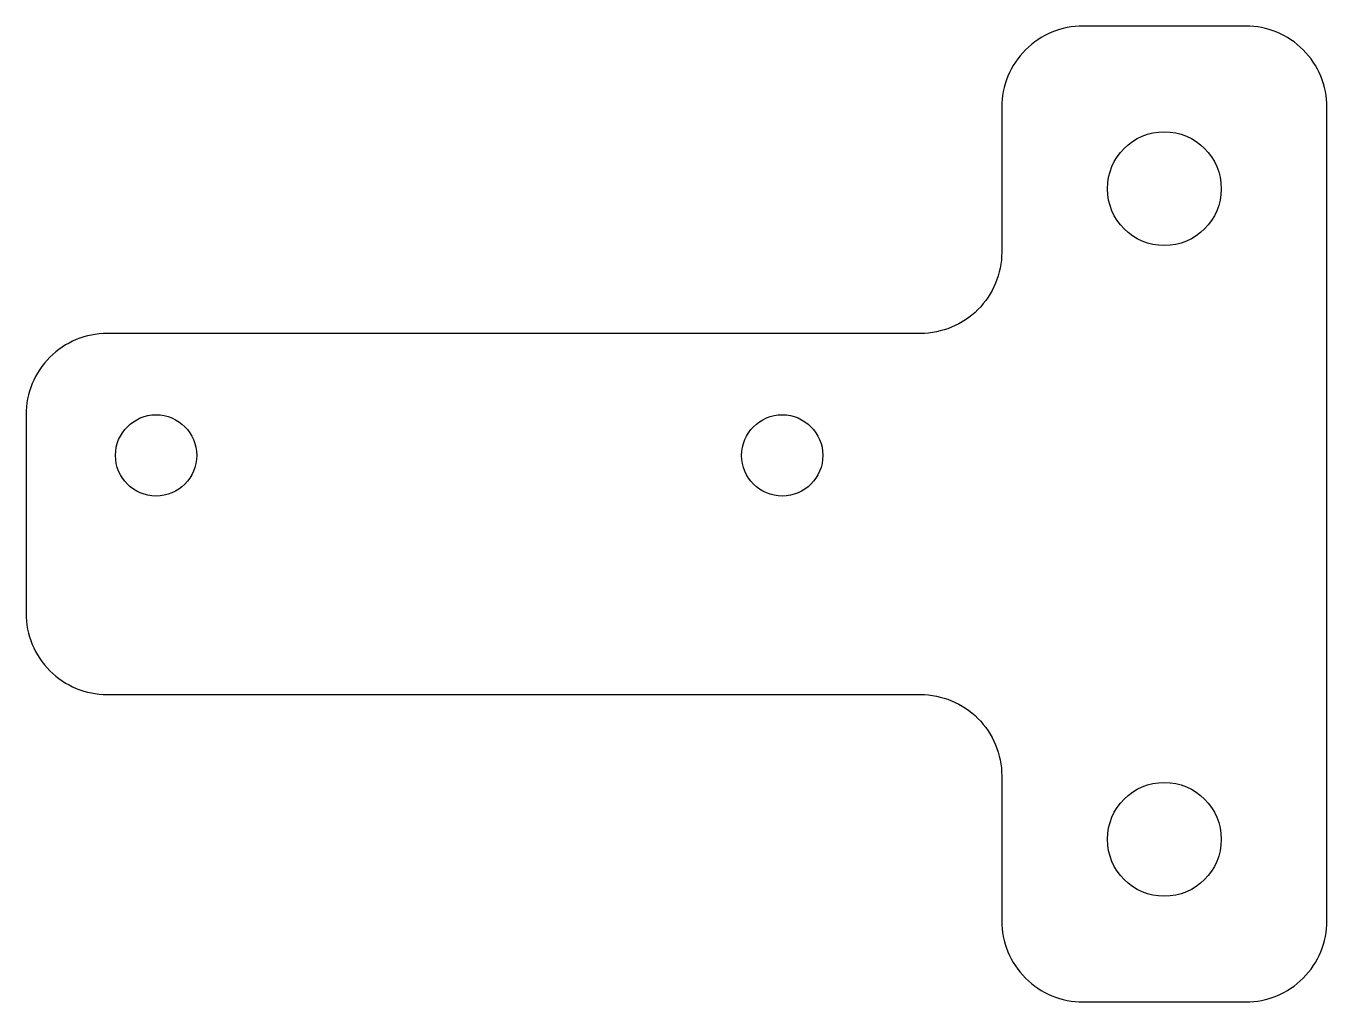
# Model space of a CAD drawing. Extents: x -27.2 to 52.8, y -33.6 to 26.4.
import ezdxf

# ---------------------------------------------------------------- set-up
doc = ezdxf.new("R2010")
doc.units = 0

msp = doc.modelspace()

# ---------------------------------------------------------------- linework, layer by layer
at = {"layer": '1'}
msp.add_lwpolyline([(52.75, 21.4, 0.414214), (47.75, 26.4), (37.75, 26.4, 0.414214), (32.75, 21.4), (32.75, 12.5, -0.414214), (27.75, 7.5), (-22.25, 7.5, 0.414214), (-27.25, 2.5), (-27.25, -9.7, 0.414214), (-22.25, -14.7), (27.75, -14.7, -0.414214), (32.75, -19.7), (32.75, -28.6, 0.414214), (37.75, -33.6), (47.75, -33.6, 0.414214), (52.75, -28.6)], format="xyb", close=True, dxfattribs=at)
for centre, radius in [((42.75, 16.4), 3.5), ((-19.25, 0), 2.5), ((19.25, 0), 2.5), ((42.75, -23.6), 3.5)]:
    msp.add_circle(centre, radius, dxfattribs=at)

doc.saveas('drawing.dxf')
